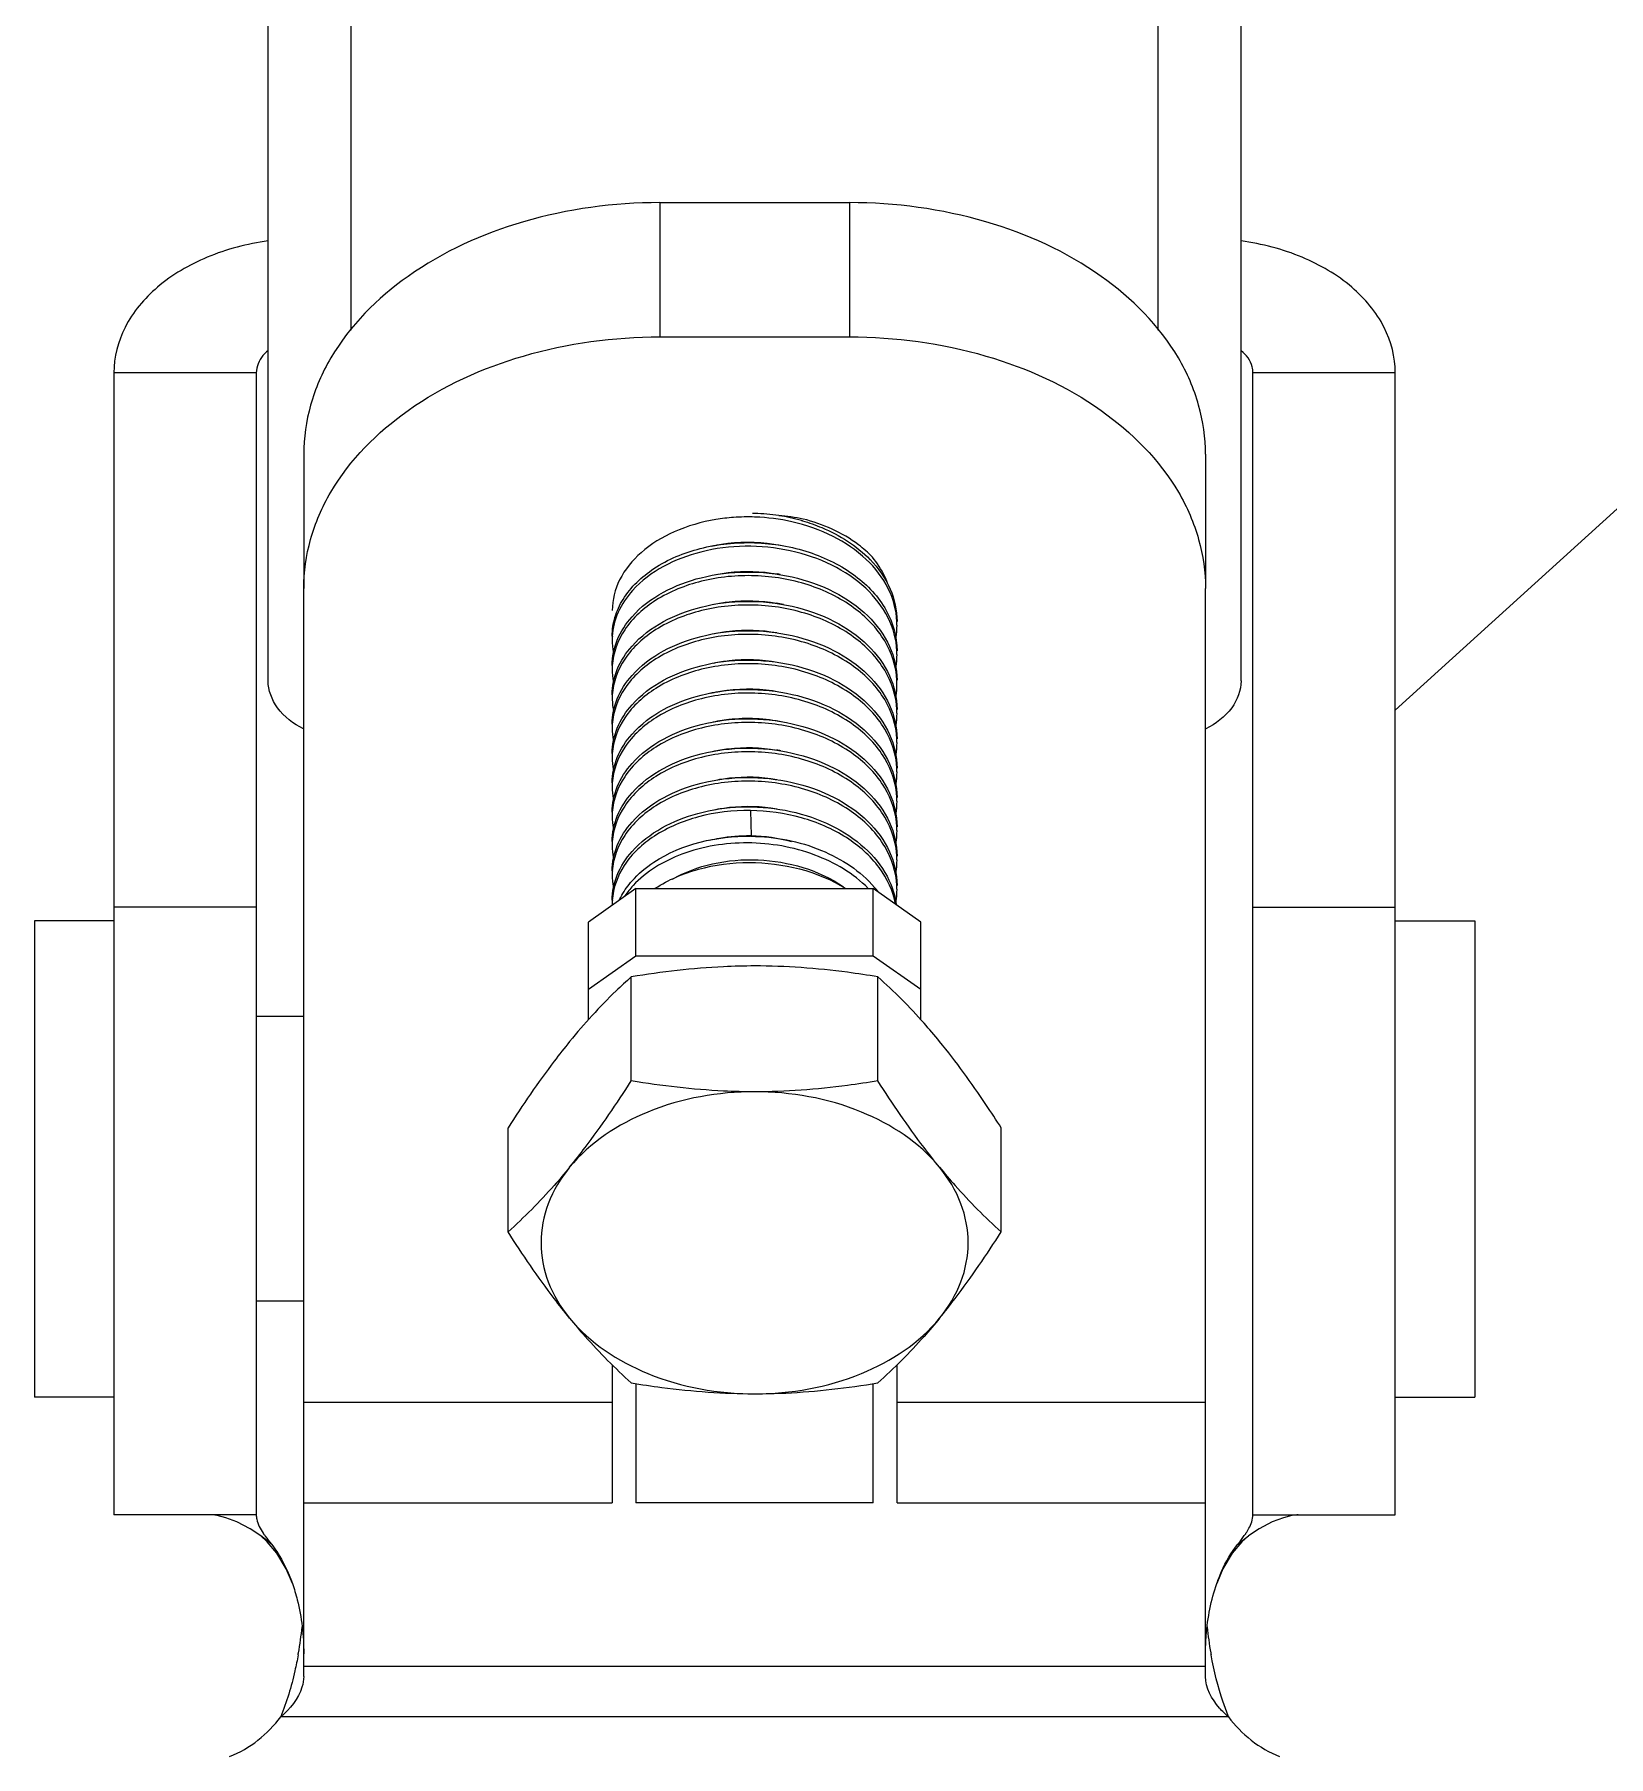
# Model space of a CAD drawing. Extents: x 27938 to 1507990, y 110129 to 923079.
# Drawn here: x 458208 to 458799, y 358813 to 359459 of the extents above; entities that cross this region are included whole.
import ezdxf

# ---------------------------------------------------------------- set-up
doc = ezdxf.new("R2010")
doc.units = 0
doc.header["$LTSCALE"] = 1000
doc.header["$MEASUREMENT"] = 0
doc.layers.add('W_DIM', color=4, linetype='Continuous')
doc.styles.get("Standard").update_dxf_attribs({"font": 'gbenor.shx', "bigfont": 'gbcbig.shx'})
doc.dimstyles.get("Standard").update_dxf_attribs({"dimtxt": 0.18, "dimasz": 0.18, "dimexe": 0.18, "dimexo": 0.0625, "dimgap": 0.09, "dimtad": 0, "dimtih": 1, "dimtoh": 1, "dimdec": 4, "dimzin": 0, "dimdsep": 46, "dimtxsty": 'Standard', "dimcen": 0.09, "dimadec": 0, "dimazin": 0, "dimtfac": 1, "dimtdec": 4, "dimtofl": 0, "dimtmove": 0, "dimatfit": 3, "dimfxl": 1, "dimtolj": 1, "dimtzin": 0, "dimarcsym": 0})

msp = doc.modelspace()

# ---------------------------------------------------------------- linework, layer by layer
at = {"linetype": 'Continuous'}
for p, q in [((458295.94, 359216.23), (458295.94, 362012.89)), ((458660.74, 359216.23), (458660.74, 362012.89)), ((458327.08, 359347.75), (458327.08, 361703.4)), ((458629.6, 359347.75), (458629.6, 361703.4)), ((458442.75, 359395.53), (458442.75, 359345.2)), ((458442.75, 359395.53), (458513.93, 359395.53)), ((458513.93, 359395.53), (458513.93, 359345.2)), ((458442.75, 359345.2), (458513.93, 359345.2)), ((458238.11, 359331.73), (458238.11, 358903.46)), ((458291.49, 359331.73), (458238.11, 359331.73)), ((458291.49, 359331.73), (458291.49, 358903.46)), ((458665.19, 358903.46), (458665.19, 359331.73)), ((458718.57, 359331.73), (458665.19, 359331.73)), ((458718.57, 358903.46), (458718.57, 359331.73)), ((458309.29, 359301.16), (458309.29, 359250.83)), ((458647.39, 359301.16), (458647.39, 359250.83)), ((458521.58, 359261.73), (458521.65, 359261.66)), ((458309.29, 358842.83), (458309.29, 359250.83)), ((458647.39, 358842.83), (458647.39, 359250.83)), ((458476.76, 359167.56), (458477.01, 359158.13)), ((458477.01, 359158.13), (458477.01, 359157.92)), ((458433.85, 359138.29), (458416.06, 359125.71)), ((458433.85, 359113.12), (458433.85, 359138.29)), ((458433.85, 359138.29), (458522.83, 359138.29)), ((458522.83, 359113.12), (458522.83, 359138.29)), ((458540.62, 359125.71), (458522.83, 359138.29)), ((458291.49, 359131.29), (458238.11, 359131.29)), ((458665.19, 359131.29), (458718.57, 359131.29)), ((458238.11, 359126.23), (458208.32, 359126.23)), ((458416.06, 359089.16), (458416.06, 359125.71)), ((458540.62, 359089.16), (458540.62, 359125.71)), ((458718.57, 359126.23), (458748.36, 359126.23)), ((458416.06, 359100.54), (458433.85, 359113.12)), ((458433.85, 359113.12), (458522.83, 359113.12)), ((458522.83, 359113.12), (458540.62, 359100.54)), ((458432.11, 359066.17), (458432.11, 359105.19)), ((458524.57, 359066.17), (458524.57, 359105.19)), ((458309.29, 359090.3), (458291.49, 359090.3)), ((458385.88, 359009.55), (458385.88, 359048.56)), ((458570.81, 359009.55), (458570.81, 359048.56)), ((458309.29, 358983.53), (458291.49, 358983.53)), ((458424.96, 358959.66), (458424.96, 358907.9)), ((458531.73, 358907.91), (458531.73, 358959.66)), ((458238.11, 358947.6), (458208.32, 358947.6)), ((458433.85, 358952.66), (458433.85, 358907.93)), ((458522.83, 358907.93), (458522.83, 358952.66)), ((458718.57, 358947.6), (458748.36, 358947.6)), ((458309.29, 358945.69), (458424.96, 358945.69)), ((458531.73, 358945.69), (458647.39, 358945.69)), ((458291.49, 358903.46), (458238.11, 358903.46)), ((458309.29, 358907.9), (458424.96, 358907.9)), ((458522.83, 358907.93), (458433.85, 358907.93)), ((458531.73, 358907.9), (458647.39, 358907.9)), ((458665.19, 358903.46), (458718.57, 358903.46)), ((458297.17, 358892.46), (458293.15, 358895.51)), ((458659.51, 358892.46), (458663.53, 358895.51)), ((458647.39, 358846.59), (458309.29, 358846.59)), ((458656.01, 358827.71), (458300.68, 358827.71))]:
    msp.add_line(p, q, dxfattribs=at)
for p, q in [((458208.32, 359126.23), (458208.32, 358947.6)), ((458748.36, 359126.23), (458748.36, 358947.6))]:
    msp.add_line(p, q)
for points in [[(458293.15, 358895.51), (458289.14, 358898.24), (458284.26, 358900.78), (458280.05, 358902.36), (458276.87, 358903.16), (458274.98, 358903.43), (458274.5, 358903.46)], [(458682.18, 358903.46), (458681.7, 358903.43), (458679.81, 358903.16), (458676.64, 358902.36), (458672.42, 358900.78), (458667.55, 358898.24), (458663.53, 358895.51)], [(458305.02, 358877.71), (458302.74, 358883.19), (458299.24, 358889.09), (458295.62, 358893.36), (458293.17, 358895.5)], [(458663.52, 358895.5), (458661.02, 358893.32), (458657.41, 358889.04), (458653.93, 358883.17), (458651.67, 358877.71)]]:
    msp.add_lwpolyline(points, dxfattribs=at)
for centre, radius, start, end in [((458475.68, 359204.97), 72.69, 94.12569, 99.40267), ((458475.87, 359202.51), 75.15, 88.10633, 94.13058), ((458475.87, 359203.72), 75.31, 88.0532, 88.71813), ((458475.87, 359202.23), 75.43, 87.99871, 88.11338), ((458475.88, 359203.71), 75.33, 81.1719, 88.06144), ((458475.93, 359202.97), 74.69, 77.29929, 88.02789), ((458482.12, 359205.52), 72.8, 78.61656, 85.81395), ((458476.34, 359206.53), 72.47, 74.33037, 81.18694), ((458476.97, 359208.97), 69.95, 74.0044, 74.29492), ((458476.08, 359195.12), 62.1, 79.01309, 80.00675), ((458476.1, 359184.22), 61.99, 77.8843, 80.31948), ((458502.55, 359237.12), 29.17, 0.00154, 2.66813), ((458449.2, 359231.62), 24.24, 176.79498, 179.99776), ((458502.24, 359237.14), 29.49, 350.57514, 359.97128), ((458449.55, 359231.64), 24.59, 180.04808, 191.33884), ((458502.24, 359226.13), 29.49, 350.5247, 359.97091), ((458502.55, 359226.11), 29.17, 0.00154, 2.66775), ((458449.19, 359220.61), 24.24, 176.79547, 179.99775), ((458449.55, 359220.63), 24.6, 180.0489, 191.4175), ((458502.23, 359215.12), 29.49, 350.47779, 359.97076), ((458502.55, 359215.1), 29.17, 0.00154, 2.66767), ((458449.19, 359209.6), 24.24, 176.795, 179.99774), ((458449.58, 359209.62), 24.62, 180.05231, 192.14934), ((458449.19, 359198.59), 24.24, 176.79543, 179.99775), ((458502.24, 359204.11), 29.49, 350.55933, 359.97117), ((458502.55, 359204.09), 29.17, 0.00154, 2.66804), ((458449.55, 359198.61), 24.6, 180.04853, 191.38358), ((458502.24, 359193.1), 29.49, 350.51432, 359.97082), ((458502.55, 359193.08), 29.17, 0.00154, 2.6677), ((458449.19, 359187.58), 24.24, 176.79542, 179.99774), ((458449.55, 359187.6), 24.6, 180.04877, 191.40188), ((458476.08, 359129.02), 62.13, 78.78771, 80.256), ((458502.24, 359182.09), 29.49, 350.55499, 359.97114), ((458502.55, 359182.07), 29.17, 0.00153, 2.66784), ((458449.19, 359176.57), 24.24, 176.7949, 179.99774), ((458449.55, 359176.59), 24.59, 180.04815, 191.34656), ((458502.23, 359171.08), 29.5, 350.3354, 359.96948), ((458502.55, 359171.06), 29.17, 0.00154, 2.66796), ((458449.19, 359165.56), 24.24, 176.7955, 179.99775), ((458449.55, 359165.58), 24.6, 180.04847, 191.36983), ((458502.55, 359160.05), 29.17, 0.00154, 2.66766), ((458449.19, 359154.55), 24.24, 176.79531, 179.99774), ((458449.55, 359154.57), 24.6, 180.0486, 191.38893), ((458475.87, 359094.89), 63.25, 88.96287, 89.19864), ((458475.87, 359082.65), 75.27, 89.13991, 89.31671), ((458502.24, 359160.07), 29.49, 350.49826, 359.97077), ((458502.24, 359149.06), 29.49, 350.57751, 359.9713), ((458502.55, 359149.04), 29.17, 0.00153, 2.66808), ((458449.2, 359143.54), 24.24, 176.79481, 179.99775), ((458449.55, 359143.56), 24.59, 180.04798, 191.3296), ((458492.89, 359112.61), 40.12, 37.51951, 40.62392), ((458502.24, 359138.05), 29.49, 350.53849, 359.97102), ((458502.55, 359138.03), 29.17, 0.00154, 2.66785), ((458449.2, 359132.53), 24.24, 176.79416, 179.99777), ((458449.14, 359132.53), 24.18, 180.00024, 181.15233), ((458320.62, 358914.28), 31.91, 213.78825, 214.18873), ((458636.06, 358914.28), 31.91, 325.81127, 326.21175), ((458175.04, 358874.88), 134.32, 350.02794, 354.2434), ((458781.64, 358874.88), 134.31, 185.75095, 189.97214), ((458173.55, 358875.11), 135.82, 349.72994, 350.04434), ((458783.13, 358875.11), 135.82, 189.95566, 190.27006), ((458264.8, 358854.02), 44.49, 292.02431, 323.74846), ((458691.88, 358854.02), 44.49, 216.25154, 247.97569)]:
    msp.add_arc(centre, radius, start, end, dxfattribs=at)
for points, knots in [([(458442.75, 359395.53), (458425.56, 359395.53), (458392.2, 359391.01), (458348.51, 359371.37), (458321.87, 359344.72), (458311.09, 359320.04), (458309.29, 359307.36), (458309.29, 359301.16)], [0, 0, 0, 0, 0.287429, 0.554303, 0.789052, 0.896403, 1, 1, 1, 1]), ([(458647.39, 359301.16), (458647.39, 359307.36), (458645.59, 359320.04), (458634.81, 359344.72), (458608.18, 359371.37), (458564.49, 359391.01), (458531.12, 359395.53), (458513.93, 359395.53)], [0, 0, 0, 0, 0.103597, 0.210948, 0.445697, 0.712571, 1, 1, 1, 1]), ([(458295.91, 359381.16), (458288.09, 359380.1), (458273.24, 359376.26), (458254.33, 359365.25), (458241.35, 359350), (458238.11, 359337.58), (458238.11, 359331.73)], [0, 0, 0, 0, 0.287892, 0.552013, 0.786654, 1, 1, 1, 1]), ([(458718.57, 359331.73), (458718.57, 359337.58), (458715.33, 359350), (458702.36, 359365.25), (458683.44, 359376.26), (458668.59, 359380.1), (458660.77, 359381.16)], [0, 0, 0, 0, 0.213346, 0.447987, 0.712108, 1, 1, 1, 1]), ([(458309.29, 359250.83), (458309.29, 359257.03), (458311.09, 359269.71), (458321.87, 359294.39), (458348.51, 359321.04), (458392.2, 359340.68), (458425.56, 359345.2), (458442.75, 359345.2)], [0, 0, 0, 0, 0.103597, 0.210948, 0.445697, 0.712571, 1, 1, 1, 1]), ([(458513.93, 359345.2), (458531.12, 359345.2), (458564.49, 359340.68), (458608.18, 359321.04), (458634.81, 359294.39), (458645.59, 359269.71), (458647.39, 359257.03), (458647.39, 359250.83)], [0, 0, 0, 0, 0.287429, 0.554303, 0.789052, 0.896403, 1, 1, 1, 1]), ([(458295.85, 359339.98), (458295.18, 359339.43), (458292.89, 359337.25), (458291.49, 359334.03), (458291.49, 359331.73)], [0, 0, 0, 0, 0.274002, 1, 1, 1, 1]), ([(458665.19, 359331.73), (458665.19, 359332.48), (458664.79, 359335.66), (458662.71, 359338.45), (458660.83, 359339.98)], [0, 0, 0, 0, 0.236834, 1, 1, 1, 1]), ([(458463.81, 359276.68), (458458.46, 359275.79), (458448.42, 359272.94), (458435.71, 359265.25), (458427.1, 359254.89), (458424.96, 359246.55), (458424.96, 359242.63)], [0, 0, 0, 0, 0.291651, 0.555731, 0.788679, 1, 1, 1, 1]), ([(458531.69, 359238.48), (458531.5, 359242.71), (458529.08, 359251.5), (458520.36, 359262.63), (458507.69, 359271.15), (458497.66, 359274.63), (458492.35, 359275.84)], [0, 0, 0, 0, 0.219273, 0.456424, 0.717944, 1, 1, 1, 1]), ([(458496.25, 359276.21), (458498.74, 359275.5), (458507.98, 359272.29), (458516.58, 359266.9), (458521.58, 359261.73)], [0, 0, 0, 0, 0.264817, 1, 1, 1, 1]), ([(458522.53, 359262.57), (458520.92, 359264.25), (458513.39, 359270.86), (458503.9, 359275), (458496.49, 359276.89)], [0, 0, 0, 0, 0.23319, 1, 1, 1, 1]), ([(458424.96, 359232.99), (458424.96, 359235.36), (458425.68, 359240.21), (458430.03, 359249.65), (458440.76, 359259.72), (458458.23, 359266.86), (458478.44, 359268.92), (458498.65, 359265.49), (458516.15, 359256.88), (458528.54, 359243.85), (458531.73, 359232.71), (458531.73, 359227.49)], [0, 0, 0, 0, 0.049449, 0.100956, 0.214949, 0.346477, 0.489675, 0.634208, 0.769827, 0.890789, 1, 1, 1, 1]), ([(458531.69, 359227.47), (458531.5, 359231.74), (458529.03, 359240.62), (458520.15, 359251.82), (458507.28, 359260.36), (458491.69, 359265.63), (458474.82, 359267.27), (458453.93, 359264.69), (458439.13, 359257.39), (458432.59, 359250.12)], [0, 0, 0, 0, 0.105385, 0.219488, 0.34542, 0.481197, 0.621395, 0.759049, 1, 1, 1, 1]), ([(458461.99, 359266.67), (458464.07, 359267.16), (458472.63, 359268.66), (458481.51, 359268.34), (458487.94, 359267.09)], [0, 0, 0, 0, 0.245648, 1, 1, 1, 1]), ([(458462.48, 359255.77), (458464.44, 359256.21), (458472.48, 359257.59), (458480.8, 359257.34), (458486.86, 359256.28)], [0, 0, 0, 0, 0.245788, 1, 1, 1, 1]), ([(458521.65, 359261.66), (458524.74, 359258.46), (458529.81, 359251.29), (458531.73, 359242.63), (458531.73, 359238.5)], [0, 0, 0, 0, 0.517736, 1, 1, 1, 1]), ([(458528.11, 359252.89), (458527.81, 359253.74), (458526.39, 359257.2), (458524.33, 359260.39), (458522.53, 359262.57)], [0, 0, 0, 0, 0.242775, 1, 1, 1, 1]), ([(458531.69, 359216.46), (458531.46, 359221.59), (458527.9, 359232.37), (458515.51, 359244.89), (458498.3, 359253.18), (458478.52, 359256.49), (458458.74, 359254.57), (458441.52, 359247.71), (458429, 359236.66), (458425.26, 359226.66), (458424.99, 359221.96)], [0, 0, 0, 0, 0.109414, 0.230762, 0.366312, 0.510386, 0.653204, 0.784891, 0.899595, 1, 1, 1, 1]), ([(458432.37, 359240.24), (458438.94, 359247.68), (458454.01, 359255.13), (458475.24, 359257.65), (458492.37, 359255.87), (458508.1, 359250.34), (458520.97, 359241.47), (458529.62, 359229.88), (458531.73, 359220.8), (458531.73, 359216.48)], [0, 0, 0, 0, 0.241301, 0.379446, 0.520004, 0.655787, 0.781306, 0.894819, 1, 1, 1, 1]), ([(458432.59, 359250.12), (458430.4, 359247.68), (458426.76, 359242.34), (458425.17, 359236.03), (458424.99, 359232.97)], [0, 0, 0, 0, 0.517722, 1, 1, 1, 1]), ([(458531.69, 359205.45), (458531.46, 359210.58), (458527.9, 359221.36), (458515.51, 359233.88), (458498.3, 359242.17), (458478.52, 359245.48), (458458.74, 359243.56), (458441.52, 359236.7), (458429, 359225.64), (458425.26, 359215.65), (458424.99, 359210.95)], [0, 0, 0, 0, 0.10941, 0.230759, 0.36631, 0.510388, 0.653211, 0.784896, 0.899598, 1, 1, 1, 1]), ([(458432.38, 359229.24), (458438.95, 359236.67), (458454.02, 359244.12), (458475.25, 359246.64), (458492.38, 359244.86), (458508.11, 359239.33), (458520.97, 359230.45), (458529.62, 359218.87), (458531.73, 359209.79), (458531.73, 359205.47)], [0, 0, 0, 0, 0.241321, 0.379464, 0.520018, 0.655795, 0.781306, 0.894819, 1, 1, 1, 1]), ([(458463.08, 359244.89), (458464.97, 359245.3), (458472.72, 359246.55), (458480.7, 359246.32), (458486.53, 359245.32)], [0, 0, 0, 0, 0.246058, 1, 1, 1, 1]), ([(458424.96, 359221.98), (458424.96, 359225.2), (458426.35, 359231.94), (458430.09, 359237.65), (458432.37, 359240.24)], [0, 0, 0, 0, 0.48238, 1, 1, 1, 1]), ([(458531.69, 359194.44), (458531.46, 359199.57), (458527.9, 359210.35), (458515.51, 359222.87), (458498.3, 359231.16), (458478.52, 359234.47), (458458.74, 359232.55), (458441.52, 359225.69), (458429, 359214.64), (458425.26, 359204.64), (458424.99, 359199.94)], [0, 0, 0, 0, 0.109413, 0.230763, 0.366317, 0.51039, 0.65321, 0.784893, 0.899595, 1, 1, 1, 1]), ([(458432.37, 359218.21), (458438.93, 359225.65), (458454, 359233.1), (458475.24, 359235.63), (458492.37, 359233.85), (458508.1, 359228.32), (458520.97, 359219.45), (458529.62, 359207.86), (458531.73, 359198.78), (458531.73, 359194.46)], [0, 0, 0, 0, 0.241291, 0.379436, 0.519999, 0.655783, 0.781305, 0.89482, 1, 1, 1, 1]), ([(458463.26, 359233.92), (458465.14, 359234.32), (458472.88, 359235.55), (458480.85, 359235.3), (458486.66, 359234.29)], [0, 0, 0, 0, 0.246155, 1, 1, 1, 1]), ([(458424.96, 359210.97), (458424.96, 359214.19), (458426.35, 359220.93), (458430.09, 359226.64), (458432.38, 359229.24)], [0, 0, 0, 0, 0.482371, 1, 1, 1, 1]), ([(458531.69, 359183.43), (458531.46, 359188.56), (458527.9, 359199.34), (458515.51, 359211.86), (458498.3, 359220.15), (458478.52, 359223.46), (458458.74, 359221.54), (458441.52, 359214.68), (458429, 359203.62), (458425.26, 359193.63), (458424.99, 359188.93)], [0, 0, 0, 0, 0.109413, 0.230762, 0.36631, 0.510386, 0.653205, 0.784893, 0.899595, 1, 1, 1, 1]), ([(458432.38, 359207.22), (458438.95, 359214.65), (458454.01, 359222.1), (458475.25, 359224.62), (458492.37, 359222.84), (458508.11, 359217.31), (458520.97, 359208.43), (458529.62, 359196.85), (458531.73, 359187.77), (458531.73, 359183.45)], [0, 0, 0, 0, 0.241314, 0.379459, 0.520012, 0.655791, 0.781307, 0.89482, 1, 1, 1, 1]), ([(458463.04, 359222.87), (458464.95, 359223.28), (458472.82, 359224.55), (458480.94, 359224.29), (458486.85, 359223.25)], [0, 0, 0, 0, 0.246065, 1, 1, 1, 1]), ([(458309.2, 359198.2), (458305.46, 359200.05), (458298.92, 359204.82), (458295.94, 359212.64), (458295.94, 359216.23)], [0, 0, 0, 0, 0.538137, 1, 1, 1, 1]), ([(458424.96, 359199.96), (458424.96, 359203.18), (458426.35, 359209.91), (458430.08, 359215.62), (458432.37, 359218.21)], [0, 0, 0, 0, 0.482397, 1, 1, 1, 1]), ([(458432.38, 359196.2), (458438.94, 359203.64), (458454.01, 359211.09), (458475.25, 359213.61), (458492.37, 359211.83), (458508.1, 359206.3), (458520.97, 359197.43), (458529.62, 359185.84), (458531.73, 359176.76), (458531.73, 359172.44)], [0, 0, 0, 0, 0.241312, 0.379455, 0.520012, 0.655791, 0.781305, 0.89482, 1, 1, 1, 1]), ([(458461.62, 359211.53), (458463.69, 359212.03), (458472.21, 359213.59), (458481.05, 359213.32), (458487.46, 359212.13)], [0, 0, 0, 0, 0.2454, 1, 1, 1, 1]), ([(458660.74, 359216.23), (458660.74, 359212.64), (458657.76, 359204.82), (458651.22, 359200.05), (458647.48, 359198.2)], [0, 0, 0, 0, 0.461863, 1, 1, 1, 1]), ([(458424.96, 359188.95), (458424.96, 359192.17), (458426.35, 359198.91), (458430.09, 359204.62), (458432.38, 359207.22)], [0, 0, 0, 0, 0.482371, 1, 1, 1, 1]), ([(458531.69, 359172.42), (458531.46, 359177.55), (458527.9, 359188.33), (458515.51, 359200.85), (458498.3, 359209.14), (458478.52, 359212.45), (458458.74, 359210.53), (458441.52, 359203.67), (458429, 359192.61), (458425.26, 359182.62), (458424.99, 359177.92)], [0, 0, 0, 0, 0.109411, 0.230759, 0.366311, 0.510389, 0.653212, 0.784896, 0.899598, 1, 1, 1, 1]), ([(458531.69, 359161.41), (458531.46, 359166.54), (458527.9, 359177.32), (458515.51, 359189.84), (458498.3, 359198.13), (458478.52, 359201.44), (458458.74, 359199.52), (458441.52, 359192.66), (458429, 359181.6), (458425.26, 359171.61), (458424.99, 359166.91)], [0, 0, 0, 0, 0.109414, 0.230763, 0.366316, 0.510389, 0.653208, 0.784892, 0.899594, 1, 1, 1, 1]), ([(458432.37, 359185.18), (458438.93, 359192.62), (458454, 359200.07), (458475.24, 359202.6), (458492.37, 359200.82), (458508.1, 359195.29), (458520.97, 359186.42), (458529.62, 359174.83), (458531.73, 359165.75), (458531.73, 359161.42)], [0, 0, 0, 0, 0.24129, 0.379435, 0.519998, 0.655783, 0.781305, 0.89482, 1, 1, 1, 1]), ([(458462.08, 359200.63), (458464.23, 359201.13), (458473.11, 359202.66), (458482.31, 359202.23), (458488.95, 359200.82)], [0, 0, 0, 0, 0.245825, 1, 1, 1, 1]), ([(458424.96, 359177.94), (458424.96, 359181.16), (458426.35, 359187.9), (458430.09, 359193.61), (458432.38, 359196.2)], [0, 0, 0, 0, 0.482382, 1, 1, 1, 1]), ([(458531.69, 359150.4), (458531.46, 359155.53), (458527.9, 359166.31), (458515.51, 359178.83), (458498.3, 359187.12), (458478.52, 359190.43), (458458.74, 359188.51), (458441.52, 359181.65), (458429, 359170.59), (458425.26, 359160.6), (458424.99, 359155.9)], [0, 0, 0, 0, 0.109411, 0.23076, 0.366309, 0.510386, 0.653207, 0.784895, 0.899597, 1, 1, 1, 1]), ([(458432.38, 359174.19), (458438.95, 359181.62), (458454.02, 359189.07), (458475.25, 359191.59), (458492.38, 359189.81), (458508.11, 359184.28), (458520.97, 359175.4), (458529.62, 359163.82), (458531.73, 359154.74), (458531.73, 359150.41)], [0, 0, 0, 0, 0.241317, 0.379461, 0.520014, 0.655792, 0.781306, 0.894819, 1, 1, 1, 1]), ([(458462.68, 359189.76), (458464.6, 359190.18), (458472.5, 359191.51), (458480.65, 359191.28), (458486.59, 359190.26)], [0, 0, 0, 0, 0.245865, 1, 1, 1, 1]), ([(458424.96, 359166.93), (458424.96, 359170.15), (458426.35, 359176.88), (458430.08, 359182.59), (458432.37, 359185.18)], [0, 0, 0, 0, 0.482394, 1, 1, 1, 1]), ([(458463.15, 359178.85), (458465.04, 359179.25), (458472.8, 359180.5), (458480.79, 359180.25), (458486.62, 359179.25)], [0, 0, 0, 0, 0.246098, 1, 1, 1, 1]), ([(458424.96, 359155.92), (458424.96, 359159.14), (458426.35, 359165.88), (458430.09, 359171.59), (458432.38, 359174.19)], [0, 0, 0, 0, 0.48237, 1, 1, 1, 1]), ([(458531.69, 359139.39), (458531.46, 359144.51), (458527.9, 359155.3), (458515.51, 359167.82), (458498.3, 359176.11), (458478.52, 359179.42), (458458.74, 359177.5), (458441.52, 359170.64), (458429, 359159.58), (458425.26, 359149.59), (458424.99, 359144.89)], [0, 0, 0, 0, 0.109411, 0.23076, 0.366314, 0.510391, 0.653213, 0.784895, 0.899597, 1, 1, 1, 1]), ([(458432.37, 359163.17), (458438.93, 359170.6), (458454, 359178.05), (458475.24, 359180.58), (458492.37, 359178.8), (458508.1, 359173.27), (458520.97, 359164.4), (458529.62, 359152.81), (458531.73, 359143.73), (458531.73, 359139.4)], [0, 0, 0, 0, 0.241302, 0.379446, 0.520006, 0.655788, 0.781304, 0.89482, 1, 1, 1, 1]), ([(458476.76, 359167.56), (458470.22, 359167.64), (458457.57, 359166.17), (458440.9, 359159.21), (458428.83, 359148.25), (458425.25, 359138.48), (458424.99, 359133.88)], [0, 0, 0, 0, 0.291821, 0.560232, 0.794326, 1, 1, 1, 1]), ([(458432.37, 359152.16), (458438.66, 359159.29), (458452.94, 359166.6), (458473.26, 359169.48), (458489.79, 359168.27), (458505.27, 359163.53), (458518.33, 359155.62), (458527.74, 359145.08), (458530.89, 359136.53), (458531.46, 359132.34)], [0, 0, 0, 0, 0.238806, 0.375378, 0.515068, 0.651187, 0.778286, 0.893865, 1, 1, 1, 1]), ([(458463.23, 359167.86), (458465.12, 359168.25), (458472.85, 359169.49), (458480.81, 359169.24), (458486.63, 359168.24)], [0, 0, 0, 0, 0.24614, 1, 1, 1, 1]), ([(458531.2, 359132.48), (458530.27, 359137.39), (458525.57, 359147.31), (458512.74, 359158.5), (458495.84, 359165.73), (458483.21, 359167.48), (458476.76, 359167.56)], [0, 0, 0, 0, 0.215857, 0.456017, 0.721227, 1, 1, 1, 1]), ([(458424.96, 359144.91), (458424.96, 359148.13), (458426.35, 359154.87), (458430.08, 359160.58), (458432.37, 359163.17)], [0, 0, 0, 0, 0.482394, 1, 1, 1, 1]), ([(458432.36, 359141.13), (458434.75, 359143.84), (458447.23, 359154.29), (458464.27, 359158.07), (458476.76, 359157.92)], [0, 0, 0, 0, 0.224306, 1, 1, 1, 1]), ([(458520.93, 359138.36), (458515.39, 359143.93), (458500.74, 359152.57), (458475.92, 359156.79), (458451.66, 359153.03), (458437.68, 359144.74), (458432.76, 359139.4)], [0, 0, 0, 0, 0.245715, 0.512956, 0.773315, 1, 1, 1, 1]), ([(458461.56, 359156.47), (458462.77, 359156.76), (458467.77, 359157.8), (458472.9, 359158.19), (458476.75, 359158.14)], [0, 0, 0, 0, 0.245441, 1, 1, 1, 1]), ([(458477, 359157.92), (458485.97, 359157.78), (458503.14, 359154.58), (458518.06, 359144.87), (458523.34, 359138.73)], [0, 0, 0, 0, 0.525716, 1, 1, 1, 1]), ([(458424.96, 359133.9), (458424.96, 359137.12), (458426.35, 359143.86), (458430.08, 359149.56), (458432.37, 359152.16)], [0, 0, 0, 0, 0.482388, 1, 1, 1, 1]), ([(458441.07, 359138.39), (458446.01, 359141.61), (458457.59, 359146.49), (458482.32, 359149.65), (458501.97, 359144.92), (458512.6, 359138.29)], [0, 0, 0, 0, 0.237857, 0.495496, 1, 1, 1, 1]), ([(458447.56, 359141.82), (458452.17, 359144.5), (458462.79, 359148.38), (458485.08, 359150.24), (458502.48, 359145.26), (458511.69, 359138.92)], [0, 0, 0, 0, 0.239537, 0.497847, 1, 1, 1, 1]), ([(458427.53, 359133.93), (458427.84, 359134.56), (458429.19, 359137.13), (458430.91, 359139.49), (458432.36, 359141.13)], [0, 0, 0, 0, 0.243018, 1, 1, 1, 1]), ([(458478.34, 359109.27), (458474.45, 359109.27), (458458.97, 359108.9), (458443.55, 359107.07), (458432.11, 359105.19)], [0, 0, 0, 0, 0.251248, 1, 1, 1, 1]), ([(458524.57, 359105.19), (458520.78, 359105.81), (458505.47, 359108.11), (458489.97, 359109.27), (458478.34, 359109.27)], [0, 0, 0, 0, 0.248681, 1, 1, 1, 1]), ([(458432.11, 359105.19), (458430.17, 359103.45), (458421.98, 359095.86), (458414.41, 359087.6), (458408.99, 359080.96)], [0, 0, 0, 0, 0.2325, 1, 1, 1, 1]), ([(458547.69, 359080.96), (458545.79, 359083.28), (458538.57, 359091.81), (458530.66, 359099.74), (458524.57, 359105.19)], [0, 0, 0, 0, 0.268858, 1, 1, 1, 1]), ([(458408.99, 359080.96), (458407, 359078.52), (458398.81, 359068.08), (458391.35, 359057.08), (458385.88, 359048.56)], [0, 0, 0, 0, 0.237123, 1, 1, 1, 1]), ([(458570.81, 359048.56), (458568.93, 359051.48), (458561.65, 359062.57), (458553.89, 359073.37), (458547.69, 359080.96)], [0, 0, 0, 0, 0.261287, 1, 1, 1, 1]), ([(458408.99, 359033.77), (458410.98, 359036.21), (458419.17, 359046.66), (458426.63, 359057.66), (458432.11, 359066.17)], [0, 0, 0, 0, 0.237123, 1, 1, 1, 1]), ([(458478.34, 359062.08), (458474.45, 359062.08), (458458.97, 359062.46), (458443.55, 359064.28), (458432.11, 359066.17)], [0, 0, 0, 0, 0.251248, 1, 1, 1, 1]), ([(458524.57, 359066.17), (458520.78, 359065.54), (458505.47, 359063.25), (458489.97, 359062.08), (458478.34, 359062.08)], [0, 0, 0, 0, 0.248681, 1, 1, 1, 1]), ([(458547.69, 359033.77), (458545.7, 359036.21), (458537.51, 359046.66), (458530.05, 359057.66), (458524.57, 359066.17)], [0, 0, 0, 0, 0.237123, 1, 1, 1, 1]), ([(458478.34, 359062.08), (458464.76, 359062.08), (458438.99, 359057.66), (458416.56, 359043.04), (458408.99, 359033.77)], [0, 0, 0, 0, 0.531659, 1, 1, 1, 1]), ([(458547.69, 359033.77), (458540.12, 359043.04), (458517.69, 359057.66), (458491.93, 359062.08), (458478.34, 359062.08)], [0, 0, 0, 0, 0.468341, 1, 1, 1, 1]), ([(458408.99, 359033.77), (458407.09, 359031.45), (458399.87, 359022.93), (458391.96, 359014.99), (458385.88, 359009.55)], [0, 0, 0, 0, 0.268858, 1, 1, 1, 1]), ([(458408.99, 359033.77), (458405.66, 359029.69), (458400.25, 359020.74), (458397.3, 359005.46), (458400.25, 358990.18), (458405.66, 358981.24), (458408.99, 358977.15)], [0, 0, 0, 0, 0.257487, 0.5, 0.742513, 1, 1, 1, 1]), ([(458547.69, 359033.77), (458549.59, 359031.45), (458556.81, 359022.93), (458564.72, 359014.99), (458570.81, 359009.55)], [0, 0, 0, 0, 0.268858, 1, 1, 1, 1]), ([(458547.69, 358977.15), (458551.03, 358981.24), (458556.44, 358990.18), (458559.38, 359005.46), (458556.44, 359020.74), (458551.03, 359029.69), (458547.69, 359033.77)], [0, 0, 0, 0, 0.257487, 0.5, 0.742513, 1, 1, 1, 1]), ([(458408.99, 358977.15), (458407, 358979.59), (458398.81, 358990.03), (458391.35, 359001.03), (458385.88, 359009.55)], [0, 0, 0, 0, 0.237123, 1, 1, 1, 1]), ([(458547.69, 358977.15), (458549.68, 358979.59), (458557.87, 358990.03), (458565.33, 359001.03), (458570.81, 359009.55)], [0, 0, 0, 0, 0.237123, 1, 1, 1, 1]), ([(458408.99, 358977.15), (458410.89, 358974.82), (458418.12, 358966.3), (458426.02, 358958.37), (458432.11, 358952.92)], [0, 0, 0, 0, 0.268858, 1, 1, 1, 1]), ([(458408.99, 358977.15), (458416.56, 358967.88), (458438.99, 358953.26), (458464.76, 358948.84), (458478.34, 358948.84)], [0, 0, 0, 0, 0.468341, 1, 1, 1, 1]), ([(458478.34, 358948.84), (458491.93, 358948.84), (458517.69, 358953.26), (458540.12, 358967.88), (458547.69, 358977.15)], [0, 0, 0, 0, 0.531659, 1, 1, 1, 1]), ([(458547.69, 358977.15), (458545.79, 358974.82), (458538.57, 358966.3), (458530.66, 358958.37), (458524.57, 358952.92)], [0, 0, 0, 0, 0.268858, 1, 1, 1, 1]), ([(458432.11, 358952.92), (458435.91, 358952.3), (458451.21, 358950), (458466.71, 358948.84), (458478.34, 358948.84)], [0, 0, 0, 0, 0.248681, 1, 1, 1, 1]), ([(458478.34, 358948.84), (458482.23, 358948.84), (458497.71, 358949.21), (458513.14, 358951.04), (458524.57, 358952.92)], [0, 0, 0, 0, 0.251248, 1, 1, 1, 1]), ([(458291.49, 358903.46), (458291.49, 358902.9), (458291.76, 358900.41), (458293.02, 358898.14), (458294.1, 358896.53)], [0, 0, 0, 0, 0.222245, 1, 1, 1, 1]), ([(458662.58, 358896.53), (458662.98, 358897.13), (458664.29, 358899.23), (458665.19, 358901.69), (458665.19, 358903.46)], [0, 0, 0, 0, 0.289589, 1, 1, 1, 1]), ([(458294.22, 358896.35), (458294.43, 358896.04), (458295.37, 358894.71), (458296.38, 358893.43), (458297.17, 358892.46)], [0, 0, 0, 0, 0.231104, 1, 1, 1, 1]), ([(458659.51, 358892.46), (458659.79, 358892.8), (458660.81, 358894.07), (458661.79, 358895.37), (458662.46, 358896.35)], [0, 0, 0, 0, 0.26918, 1, 1, 1, 1]), ([(458297.17, 358892.46), (458297.91, 358891.55), (458301.19, 358887.02), (458303.56, 358881.87), (458305.02, 358877.71)], [0, 0, 0, 0, 0.210146, 1, 1, 1, 1]), ([(458651.67, 358877.71), (458652.19, 358879.21), (458654.23, 358884.41), (458657, 358889.36), (458659.51, 358892.46)], [0, 0, 0, 0, 0.285604, 1, 1, 1, 1]), ([(458305.02, 358877.71), (458305.72, 358875.69), (458308.26, 358867.12), (458309.29, 358858.13), (458309.29, 358851.34)], [0, 0, 0, 0, 0.239548, 1, 1, 1, 1]), ([(458647.39, 358851.34), (458647.39, 358853.64), (458647.75, 358862.56), (458649.48, 358871.45), (458651.67, 358877.71)], [0, 0, 0, 0, 0.257456, 1, 1, 1, 1]), ([(458307.2, 358850.89), (458306.83, 358848.87), (458305.22, 358841.01), (458302.9, 358833.27), (458300.68, 358827.71)], [0, 0, 0, 0, 0.255037, 1, 1, 1, 1]), ([(458656.01, 358827.71), (458655.28, 358829.52), (458652.52, 358837.07), (458650.57, 358844.9), (458649.48, 358850.89)], [0, 0, 0, 0, 0.242689, 1, 1, 1, 1]), ([(458309.29, 358842.83), (458309.29, 358841.47), (458308.21, 358835.56), (458304.17, 358830.62), (458300.68, 358827.71)], [0, 0, 0, 0, 0.231026, 1, 1, 1, 1]), ([(458656.01, 358827.71), (458654.8, 358828.71), (458650.59, 358832.75), (458647.39, 358838.51), (458647.39, 358842.83)], [0, 0, 0, 0, 0.266, 1, 1, 1, 1])]:
    msp.add_open_spline(points, degree=3, knots=knots, dxfattribs=at)
for points in [[(458477.01, 359158.13), (458482.12, 359158.04), (458487.26, 359157.33), (458492.2, 359156)], [(458432.76, 359139.4), (458431.64, 359138.19), (458430.6, 359136.89), (458429.67, 359135.52)]]:
    msp.add_open_spline(points, degree=3, dxfattribs=at)

# ---------------------------------------------------------------- leaders
at = {"layer": 'W_DIM', "color": 7}
msp.add_leader([(458718.57, 359205.26), (459814.38, 360200.48)], dimstyle='Standard', override={"dimgap": 20}, dxfattribs=at)

doc.saveas('drawing.dxf')
